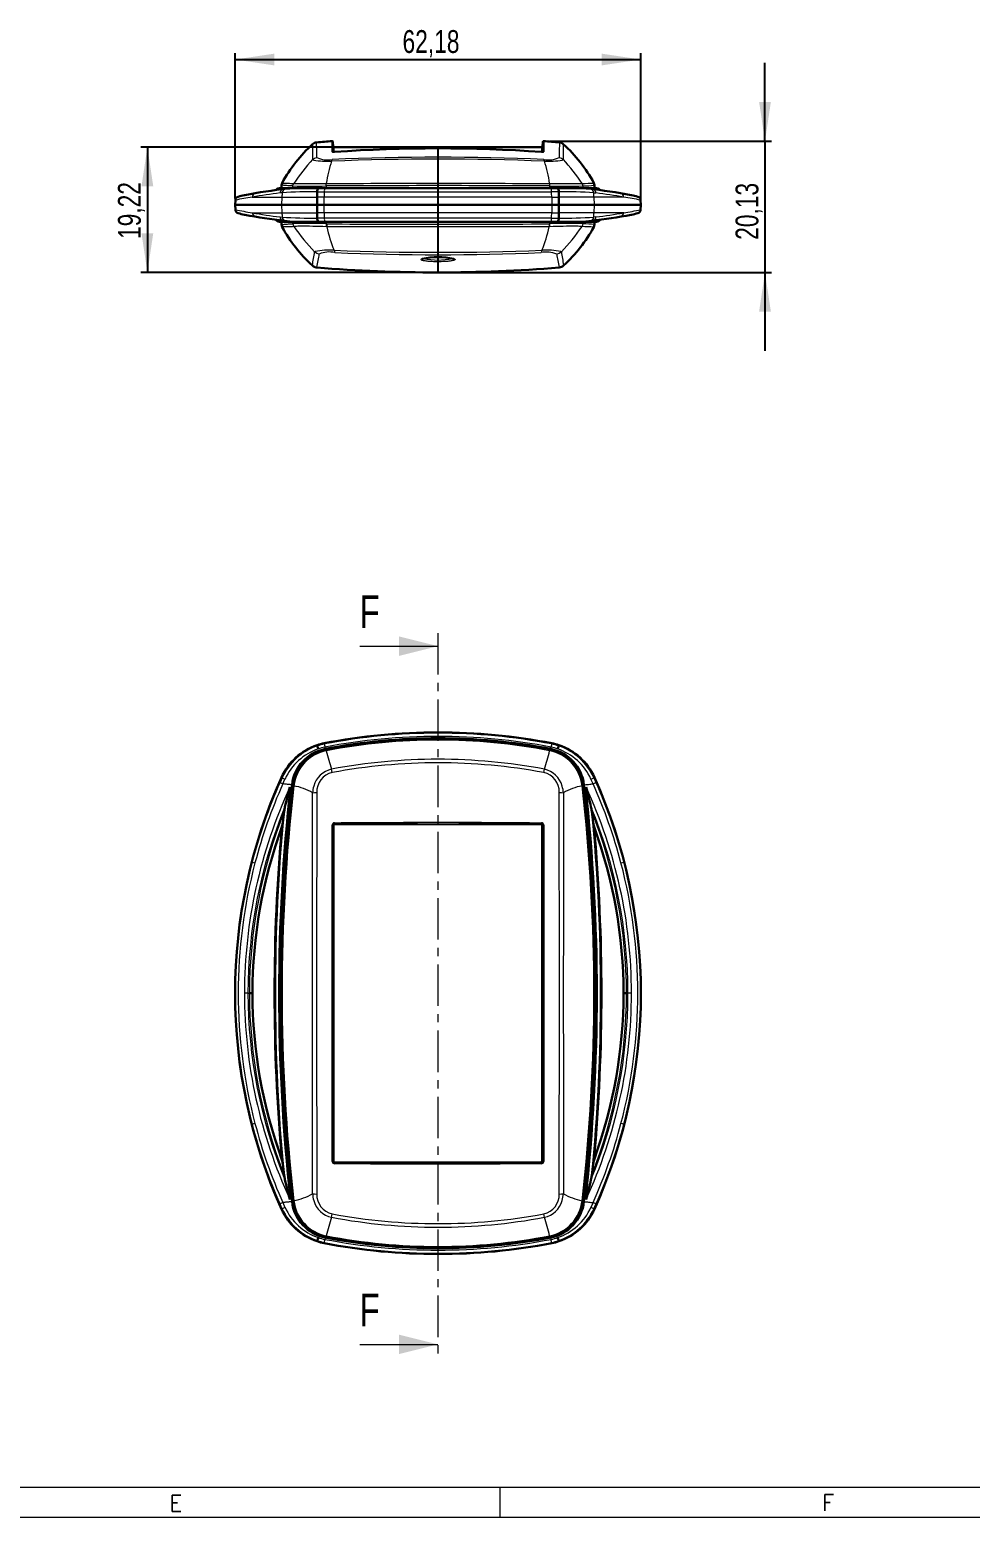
# Model space of a CAD drawing. Header units: millimetres. Extents: x 0 to 1188, y 0 to 841.
# Drawn here: x 432.8 to 576.9, y 0.4 to 228.5 of the extents above; entities that cross this region are included whole.
import ezdxf

# ---------------------------------------------------------------- set-up
doc = ezdxf.new("R2010")
doc.units = ezdxf.units.MM
doc.linetypes.add('SLD-Dicke-Dünne-Kette', pattern=[10.16, 6.35, -1.27, 1.27, -1.27])
doc.linetypes.add('SLD-Durchgehend', pattern=[0])
doc.styles.add('SLDTEXTSTYLE2', font='simplex_.ttf', dxfattribs={"width": 0.95})
doc.styles.add('SLDTEXTSTYLE3', font='ARIALN.TTF', dxfattribs={"width": 0.87})
doc.dimstyles.new('SLDDIMSTYLE2', dxfattribs={"dimtxt": 3.5, "dimasz": 6, "dimexe": 0, "dimexo": 0.0625, "dimgap": 0.875, "dimtad": 1, "dimrnd": 1e-09, "dimzin": 12, "dimdsep": 46, "dimtxsty": 'SLDTEXTSTYLE3', "dimsah": 1, "dimcen": 0.09, "dimadec": 0, "dimazin": 3, "dimtfac": 1, "dimtofl": 0, "dimtmove": 0, "dimatfit": 3, "dimfxl": 0, "dimfrac": 2, "dimtolj": 1, "dimtzin": 12, "dimarcsym": 0})
doc.dimstyles.new('SLDDIMSTYLE3', dxfattribs={"dimtxt": 3.5, "dimasz": 6, "dimexe": 0, "dimexo": 0.0625, "dimgap": 0.875, "dimtad": 1, "dimrnd": 1e-09, "dimzin": 12, "dimdsep": 46, "dimtxsty": 'SLDTEXTSTYLE3', "dimsah": 1, "dimcen": 0.09, "dimadec": 0, "dimazin": 3, "dimtfac": 1, "dimtmove": 0, "dimatfit": 0, "dimfxl": 0, "dimfrac": 2, "dimtolj": 1, "dimtzin": 12, "dimarcsym": 0})

# ---------------------------------------------------------------- blocks, each defined once
blk = doc.blocks.new('_D_63')
for p, q in [((494.33, 210.52), (449.81, 210.52)), ((450.81, 210.52), (450.81, 191.3)), ((494.35, 191.3), (449.81, 191.3))]:
    blk.add_line(p, q)
for points in [[(450.81, 210.52), (449.91, 204.52), (451.71, 204.52)], [(450.81, 191.3), (451.71, 197.3), (449.91, 197.3)]]:
    blk.add_solid(points)
at = {"insert": (446.3, 196.43), "char_height": 3.5, "attachment_point": 1, "rotation": 90, "style": 'SLDTEXTSTYLE3'}
blk.add_mtext('19,22', dxfattribs=at)
blk = doc.blocks.new('_D_64')
for p, q in [((545.46, 211.43), (545.46, 223.43)), ((512.54, 211.43), (546.46, 211.43)), ((545.46, 211.43), (545.46, 191.3)), ((496.35, 191.3), (546.46, 191.3)), ((545.46, 191.3), (545.46, 179.3))]:
    blk.add_line(p, q)
for points in [[(545.46, 211.43), (546.36, 217.43), (544.56, 217.43)], [(545.46, 191.3), (544.56, 185.3), (546.36, 185.3)]]:
    blk.add_solid(points)
at = {"insert": (540.95, 196.3), "char_height": 3.5, "attachment_point": 1, "rotation": 90, "style": 'SLDTEXTSTYLE3'}
blk.add_mtext('20,13', dxfattribs=at)
blk = doc.blocks.new('_D_65')
for p, q in [((464.26, 202.65), (464.26, 224.95)), ((464.26, 223.95), (526.44, 223.95)), ((526.44, 202.65), (526.44, 224.95))]:
    blk.add_line(p, q)
for points in [[(464.26, 223.95), (470.26, 223.05), (470.26, 224.85)], [(526.44, 223.95), (520.44, 224.85), (520.44, 223.05)]]:
    blk.add_solid(points)
at = {"insert": (489.91, 228.46), "char_height": 3.5, "attachment_point": 1, "style": 'SLDTEXTSTYLE3'}
blk.add_mtext('62,18', dxfattribs=at)

msp = doc.modelspace()

# ---------------------------------------------------------------- linework, layer by layer
at = {"color": 7, "linetype": 'SLD-Durchgehend', "lineweight": 0}
for p, q in [((479.145, 209.81), (479.145, 211.429)), ((479.252, 211.334), (479.252, 209.789)), ((479.289, 209.788), (479.289, 210.611)), ((479.389, 210.516), (479.389, 209.786)), ((511.274, 209.788), (511.274, 210.516)), ((511.374, 210.607), (511.374, 209.788)), ((511.438, 209.789), (511.438, 211.338)), ((511.544, 211.429), (511.544, 209.81)), ((479.494, 209.791), (479.494, 209.79)), ((511.195, 209.791), (511.195, 209.79)), ((470.911, 204.195), (472.652, 204.195)), ((471.47, 203.53), (471.146, 203.495)), ((471.575, 204.015), (471.9, 204.05)), ((473.108, 204.238), (473.124, 204.559)), ((476.85, 203.678), (477.931, 203.678)), ((478.023, 204.195), (477.011, 204.195)), ((477.931, 203.678), (512.761, 203.678)), ((512.67, 204.195), (478.023, 204.195)), ((478.223, 204.554), (478.207, 204.238)), ((512.485, 204.238), (512.469, 204.554)), ((512.67, 204.195), (513.682, 204.195)), ((513.842, 203.678), (512.761, 203.678)), ((517.569, 204.559), (517.584, 204.238)), ((518.04, 204.195), (519.782, 204.195)), ((519.117, 204.015), (518.792, 204.05)), ((519.222, 203.53), (519.546, 203.495)), ((466.873, 202.854), (471.429, 202.854)), ((471.429, 202.854), (471.371, 201.65)), ((471.371, 201.65), (471.429, 200.446)), ((471.429, 202.854), (476.831, 202.854)), ((477.92, 202.854), (476.831, 202.854)), ((477.908, 201.65), (477.92, 202.854)), ((477.92, 200.446), (477.908, 201.65)), ((512.772, 202.854), (477.92, 202.854)), ((512.772, 202.854), (512.784, 201.65)), ((512.772, 202.854), (513.862, 202.854)), ((512.784, 201.65), (512.772, 200.446)), ((519.264, 202.854), (513.862, 202.854)), ((519.321, 201.65), (519.264, 202.854)), ((523.819, 202.854), (519.264, 202.854)), ((519.264, 200.446), (519.321, 201.65)), ((466.873, 200.446), (471.429, 200.446)), ((472.664, 199.105), (470.911, 199.105)), ((471.146, 199.805), (471.47, 199.771)), ((471.429, 200.446), (476.831, 200.446)), ((471.9, 199.25), (471.575, 199.285)), ((473.122, 198.77), (473.108, 199.063)), ((473.117, 198.769), (473.122, 198.77)), ((477.92, 200.446), (476.831, 200.446)), ((477.931, 199.623), (476.85, 199.623)), ((477.011, 199.105), (478.023, 199.105)), ((512.772, 200.446), (477.92, 200.446)), ((512.761, 199.623), (477.931, 199.623)), ((478.023, 199.105), (512.67, 199.105)), ((478.207, 199.063), (478.223, 198.748)), ((478.223, 198.748), (478.307, 198.746)), ((512.385, 198.746), (512.469, 198.748)), ((512.469, 198.748), (512.485, 199.063)), ((513.682, 199.105), (512.67, 199.105)), ((512.761, 199.623), (513.842, 199.623)), ((512.772, 200.446), (513.862, 200.446)), ((519.264, 200.446), (513.862, 200.446)), ((517.584, 199.063), (517.57, 198.77)), ((517.57, 198.77), (517.576, 198.769)), ((519.782, 199.105), (518.029, 199.105)), ((518.792, 199.25), (519.117, 199.285)), ((519.546, 199.805), (519.222, 199.771)), ((523.819, 200.446), (519.264, 200.446)), ((476.098, 192.35), (476.098, 192.349)), ((514.594, 192.349), (514.594, 192.35)), ((483.346, 133.99), (495.346, 133.99)), ((477.908, 119.102), (477.92, 119.04)), ((512.772, 119.04), (512.784, 119.102)), ((471.47, 113.812), (471.146, 113.091)), ((471.429, 113.831), (471.371, 113.856)), ((471.575, 112.871), (471.9, 113.596)), ((519.117, 112.871), (518.792, 113.596)), ((519.222, 113.812), (519.546, 113.091)), ((519.321, 113.856), (519.264, 113.831)), ((479.145, 54.957), (479.145, 106.562)), ((479.252, 106.551), (479.252, 54.968)), ((479.289, 55.06), (479.289, 106.459)), ((479.389, 106.447), (479.389, 55.071)), ((479.54, 106.708), (511.124, 106.708)), ((479.54, 106.596), (479.54, 106.708)), ((511.124, 106.596), (479.54, 106.596)), ((511.124, 106.596), (511.124, 106.708)), ((511.274, 55.071), (511.274, 106.447)), ((511.374, 106.459), (511.374, 55.06)), ((511.438, 54.968), (511.438, 106.551)), ((511.544, 106.562), (511.544, 54.956)), ((466.229, 80.759), (466.436, 80.759)), ((524.463, 80.759), (524.257, 80.759)), ((479.54, 54.923), (511.124, 54.923)), ((479.54, 54.811), (479.54, 54.923)), ((511.124, 54.811), (479.54, 54.811)), ((511.124, 54.811), (511.124, 54.923)), ((471.47, 47.707), (471.146, 48.428)), ((471.575, 48.648), (471.9, 47.923)), ((519.117, 48.648), (518.792, 47.923)), ((519.222, 47.707), (519.546, 48.428)), ((471.429, 47.688), (471.371, 47.663)), ((519.321, 47.663), (519.264, 47.688)), ((477.908, 42.417), (477.92, 42.479)), ((512.772, 42.479), (512.784, 42.417)), ((483.346, 26.911), (495.346, 26.911)), ((24.799, 5), (1183.799, 5)), ((504.799, 5), (504.799, 0.4)), ((0.399, 0.4), (1188.499, 0.4))]:
    msp.add_line(p, q, dxfattribs=at)
at = {"color": 7, "linetype": 'SLD-Durchgehend', "lineweight": 30}
for p, q in [((479.289, 210.611), (479.252, 211.334)), ((511.274, 210.516), (479.389, 210.516)), ((511.438, 211.338), (511.374, 210.607)), ((465.692, 203.164), (465.689, 203.164)), ((465.689, 203.164), (465.691, 203.164)), ((471.196, 204.238), (472.978, 204.238)), ((471.363, 204.691), (471.339, 204.238)), ((472.652, 204.195), (472.25, 204.149)), ((478.076, 204.238), (472.978, 204.238)), ((512.616, 204.238), (478.076, 204.238)), ((517.715, 204.238), (512.616, 204.238)), ((517.715, 204.238), (519.496, 204.238)), ((518.385, 204.156), (518.04, 204.195)), ((519.353, 204.238), (519.33, 204.691)), ((525.003, 203.164), (524.995, 203.165)), ((464.295, 202.391), (464.256, 201.65)), ((464.256, 201.65), (464.295, 200.909)), ((464.256, 201.65), (471.371, 201.65)), ((476.81, 201.65), (471.371, 201.65)), ((476.81, 201.65), (477.908, 201.65)), ((477.908, 201.65), (512.784, 201.65)), ((513.883, 201.65), (512.784, 201.65)), ((513.883, 201.65), (519.321, 201.65)), ((526.437, 201.65), (519.321, 201.65)), ((526.437, 201.65), (526.398, 202.391)), ((526.398, 200.909), (526.437, 201.65)), ((465.69, 200.136), (465.699, 200.134)), ((471.196, 199.063), (472.978, 199.063)), ((471.339, 199.063), (471.362, 198.635)), ((471.844, 199.199), (472.664, 199.105)), ((478.076, 199.063), (472.978, 199.063)), ((512.616, 199.063), (478.076, 199.063)), ((517.715, 199.063), (512.616, 199.063)), ((517.715, 199.063), (519.496, 199.063)), ((518.029, 199.105), (518.848, 199.199)), ((519.331, 198.635), (519.353, 199.063)), ((524.999, 200.135), (525.002, 200.136)), ((476.098, 192.35), (476.098, 192.35)), ((513.91, 192.051), (513.922, 192.052)), ((514.595, 192.35), (514.595, 192.35)), ((466.907, 80.759), (466.913, 80.759)), ((523.786, 80.759), (523.779, 80.759))]:
    msp.add_line(p, q, dxfattribs=at)
msp.add_line((495.332, 210.516), (495.346, 191.3))
at = {"color": 7, "linetype": 'SLD-Dicke-Dünne-Kette', "lineweight": 0}
msp.add_line((495.346, 135.99), (495.346, 24.911), dxfattribs=at)
at = {"color": 7, "linetype": 'SLD-Durchgehend', "lineweight": 0, "flags": 128}
for points in [[(476.128, 208.633), (476.422, 208.844), (476.773, 208.938)], [(479.044, 208.367), (479.081, 208.54), (479.128, 208.634)], [(511.649, 208.366), (511.612, 208.539), (511.565, 208.634)], [(513.92, 208.938), (514.271, 208.844), (514.565, 208.633)], [(473.124, 204.559), (472.897, 204.569), (472.685, 204.579), (472.49, 204.59), (472.31, 204.602), (472.145, 204.613), (471.996, 204.625), (471.863, 204.636), (471.746, 204.646), (471.644, 204.657), (471.558, 204.666), (471.488, 204.674), (471.434, 204.681), (471.395, 204.686), (471.371, 204.69), (471.363, 204.691), (471.363, 204.691)], [(471.453, 205.01), (471.453, 205.01), (471.462, 205.01), (471.486, 205.008), (471.527, 205.005), (471.583, 205.002), (471.655, 204.998), (471.744, 204.993), (471.849, 204.989), (471.969, 204.984), (472.106, 204.979), (472.258, 204.974), (472.427, 204.969), (472.611, 204.964), (472.811, 204.959), (473.027, 204.955), (473.259, 204.952)], [(473.124, 204.559), (473.164, 204.765), (473.259, 204.952)], [(478.208, 204.555), (478.215, 204.763), (478.233, 204.952)], [(512.469, 204.555), (511.355, 204.561), (510.238, 204.567), (509.118, 204.572), (507.997, 204.577), (506.874, 204.582), (505.749, 204.587), (504.622, 204.591), (503.494, 204.595), (502.365, 204.598), (501.235, 204.601), (500.086, 204.604), (498.937, 204.606), (497.787, 204.607), (496.636, 204.608), (495.486, 204.609), (494.335, 204.609), (493.183, 204.608), (492.032, 204.607), (490.882, 204.605), (489.732, 204.603), (488.584, 204.6), (487.436, 204.596), (486.289, 204.592), (485.144, 204.588), (484.001, 204.583), (482.841, 204.578), (481.683, 204.573), (480.527, 204.567), (479.374, 204.561), (478.223, 204.555)], [(478.247, 204.952), (479.378, 204.954), (480.511, 204.956), (481.646, 204.958), (482.784, 204.961), (483.924, 204.963), (485.065, 204.965), (486.209, 204.966), (487.353, 204.968), (488.499, 204.969), (489.646, 204.971), (490.813, 204.972), (491.981, 204.972), (493.149, 204.973), (494.317, 204.973), (495.486, 204.973), (496.617, 204.973), (497.749, 204.973), (498.88, 204.972), (500.01, 204.971), (501.14, 204.97), (502.268, 204.969), (503.396, 204.968), (504.522, 204.966), (505.647, 204.964), (506.771, 204.962), (507.91, 204.961), (509.047, 204.958), (510.183, 204.956), (511.315, 204.954), (512.445, 204.952)], [(512.469, 204.555), (512.463, 204.763), (512.445, 204.952)], [(512.67, 204.196), (512.67, 204.196), (512.67, 204.196), (512.67, 204.196), (512.67, 204.196), (512.67, 204.196), (512.67, 204.196), (512.67, 204.196), (512.67, 204.195)], [(517.569, 204.559), (517.529, 204.765), (517.434, 204.952)], [(471.363, 198.635), (471.362, 198.635), (471.374, 198.637), (471.404, 198.641), (471.451, 198.647), (471.515, 198.655), (471.597, 198.665), (471.696, 198.675), (471.812, 198.686), (471.946, 198.698), (472.097, 198.71), (472.266, 198.722), (472.453, 198.735), (472.657, 198.747), (472.878, 198.758), (473.117, 198.769)], [(473.117, 198.769), (473.163, 198.533), (473.271, 198.319)], [(478.307, 198.746), (479.481, 198.739), (480.658, 198.733), (481.837, 198.726), (483.018, 198.72), (484.202, 198.714), (485.387, 198.709), (486.575, 198.704), (487.763, 198.7), (488.953, 198.696), (490.144, 198.693), (491.356, 198.691), (492.569, 198.689), (493.783, 198.688), (494.996, 198.687), (496.21, 198.688), (497.56, 198.689), (498.909, 198.691), (500.258, 198.693), (501.605, 198.697), (502.951, 198.701), (504.295, 198.706), (505.638, 198.711), (506.978, 198.717), (508.334, 198.723), (509.688, 198.731), (511.038, 198.738), (512.385, 198.746)], [(478.307, 198.746), (478.313, 198.519), (478.331, 198.311)], [(512.385, 198.746), (512.378, 198.519), (512.361, 198.311)], [(517.421, 198.319), (517.53, 198.533), (517.576, 198.769)], [(473.271, 198.319), (473.028, 198.315), (472.802, 198.312), (472.593, 198.307), (472.402, 198.303), (472.228, 198.298), (472.072, 198.294), (471.934, 198.289), (471.813, 198.284), (471.711, 198.28), (471.626, 198.276), (471.559, 198.272), (471.511, 198.269), (471.48, 198.267), (471.467, 198.266), (471.468, 198.267)], [(473.278, 198.319), (473.271, 198.319), (473.271, 198.319)], [(478.331, 198.311), (478.331, 198.311), (478.237, 198.312)], [(512.361, 198.311), (511.035, 198.308), (509.706, 198.306), (508.373, 198.303), (507.038, 198.301), (505.7, 198.298), (504.36, 198.296), (503.017, 198.295), (501.674, 198.293), (500.582, 198.292), (499.489, 198.291), (498.396, 198.29), (497.303, 198.289), (496.209, 198.289), (495.018, 198.289), (493.826, 198.289), (492.635, 198.29), (491.444, 198.29), (490.254, 198.291), (489.064, 198.293), (487.876, 198.294), (486.689, 198.296), (485.504, 198.297), (484.32, 198.299), (483.118, 198.301), (481.917, 198.304), (480.719, 198.306), (479.524, 198.309), (478.331, 198.311)], [(512.455, 198.312), (512.361, 198.311), (512.361, 198.311)], [(517.421, 198.319), (517.421, 198.319), (517.415, 198.319)], [(477.152, 194.123), (476.765, 194.223), (476.437, 194.447)], [(479.435, 194.697), (479.478, 194.471), (479.536, 194.353)], [(511.257, 194.698), (511.214, 194.471), (511.156, 194.353)], [(514.256, 194.447), (513.927, 194.223), (513.541, 194.123)], [(495.346, 193.629), (495.565, 193.627), (495.783, 193.624), (495.998, 193.618), (496.207, 193.609), (496.411, 193.599), (496.607, 193.586), (496.795, 193.571), (496.972, 193.554), (497.138, 193.535), (497.293, 193.515), (497.433, 193.492), (497.558, 193.469), (497.669, 193.443), (497.763, 193.417), (497.841, 193.39), (497.9, 193.362), (497.942, 193.333), (497.964, 193.304), (497.969, 193.275), (497.954, 193.246), (497.921, 193.217), (497.868, 193.188), (497.798, 193.16), (497.71, 193.133), (497.605, 193.107), (497.483, 193.083), (497.346, 193.059), (497.194, 193.038), (497.03, 193.018), (496.853, 193), (496.666, 192.984), (496.469, 192.971), (496.266, 192.96), (496.055, 192.951), (495.84, 192.944), (495.621, 192.94), (495.44, 192.938), (495.258, 192.938), (495.077, 192.939), (494.86, 192.944), (494.645, 192.95), (494.436, 192.959), (494.233, 192.97), (494.039, 192.984), (493.853, 192.999), (493.678, 193.016), (493.515, 193.036), (493.364, 193.057), (493.227, 193.079), (493.105, 193.103), (492.999, 193.129), (492.909, 193.155), (492.836, 193.183), (492.78, 193.211), (492.743, 193.24), (492.725, 193.269), (492.726, 193.298), (492.745, 193.327), (492.783, 193.356), (492.839, 193.385), (492.915, 193.412), (493.007, 193.439), (493.116, 193.465), (493.242, 193.489), (493.383, 193.512), (493.538, 193.533), (493.706, 193.553), (493.884, 193.57), (494.074, 193.585), (494.273, 193.598), (494.479, 193.609), (494.69, 193.617), (494.906, 193.624), (495.126, 193.627), (495.346, 193.629)], [(513.91, 192.05), (513.91, 192.05), (513.91, 192.054), (513.908, 192.064), (513.905, 192.081), (513.9, 192.104)], [(477.92, 119.04), (477.921, 119.035), (477.922, 119.029), (477.924, 119.022), (477.925, 119.015), (477.926, 119.008), (477.928, 119), (477.929, 118.992), (477.931, 118.983)], [(477.931, 118.983), (477.932, 118.976), (477.935, 118.964), (477.938, 118.946), (477.942, 118.924), (477.947, 118.898), (477.953, 118.867), (477.96, 118.832), (477.967, 118.793), (477.975, 118.751), (477.984, 118.706), (477.993, 118.658), (478.003, 118.609), (478.012, 118.557), (478.023, 118.504)], [(512.761, 118.983), (512.76, 118.976), (512.758, 118.964), (512.754, 118.946), (512.75, 118.924), (512.745, 118.898), (512.739, 118.867), (512.733, 118.832), (512.725, 118.793), (512.717, 118.751), (512.709, 118.706), (512.699, 118.658), (512.69, 118.609), (512.68, 118.557), (512.67, 118.504)], [(512.772, 119.04), (512.771, 119.035), (512.77, 119.029), (512.769, 119.022), (512.768, 119.015), (512.766, 119.008), (512.765, 119), (512.763, 118.992), (512.761, 118.983)], [(478.076, 118.224), (478.069, 118.259), (478.063, 118.294), (478.056, 118.329), (478.049, 118.364), (478.043, 118.399), (478.036, 118.434), (478.029, 118.469), (478.023, 118.504)], [(478.1, 118.196), (478.147, 118.156), (478.223, 118.09)], [(478.233, 117.95), (478.215, 118.046), (478.208, 118.087)], [(512.445, 117.953), (512.463, 118.049), (512.469, 118.09)], [(512.469, 118.09), (512.546, 118.156), (512.593, 118.196)], [(512.616, 118.224), (512.623, 118.259), (512.63, 118.294), (512.636, 118.329), (512.643, 118.363), (512.65, 118.398), (512.656, 118.433), (512.663, 118.468), (512.67, 118.503)], [(512.67, 118.503), (512.67, 118.503), (512.67, 118.503), (512.67, 118.503), (512.67, 118.504), (512.67, 118.504), (512.67, 118.504), (512.67, 118.504), (512.67, 118.504)], [(479.128, 114.604), (479.081, 114.882), (479.044, 115.121)], [(511.564, 114.607), (511.611, 114.885), (511.648, 115.124)], [(471.429, 113.831), (471.433, 113.829), (471.437, 113.827), (471.442, 113.824), (471.447, 113.822), (471.452, 113.82), (471.458, 113.817), (471.464, 113.815), (471.47, 113.812)], [(472.694, 112.746), (472.554, 112.762), (472.414, 112.777), (472.274, 112.793), (472.134, 112.809), (471.994, 112.824), (471.855, 112.84), (471.715, 112.856), (471.575, 112.871)], [(472.978, 112.714), (472.942, 112.718), (472.907, 112.722), (472.871, 112.726), (472.836, 112.73), (472.8, 112.734), (472.765, 112.738), (472.729, 112.742), (472.694, 112.746)], [(473.124, 112.583), (473.051, 112.652), (473.007, 112.694)], [(473.259, 112.57), (473.164, 112.58), (473.124, 112.583)], [(517.434, 112.57), (517.529, 112.58), (517.569, 112.583)], [(517.686, 112.694), (517.641, 112.652), (517.569, 112.583)], [(517.715, 112.714), (517.89, 112.734), (518.066, 112.754), (518.241, 112.773), (518.417, 112.793), (518.592, 112.813), (518.767, 112.832), (518.942, 112.852), (519.117, 112.871)], [(519.264, 113.831), (519.26, 113.829), (519.255, 113.827), (519.25, 113.824), (519.245, 113.822), (519.24, 113.82), (519.234, 113.817), (519.229, 113.815), (519.222, 113.812)], [(476.128, 111.496), (476.422, 111.528), (476.773, 111.542)], [(476.128, 50.017), (476.128, 51.799), (476.128, 53.583), (476.129, 55.368), (476.129, 57.156), (476.13, 58.946), (476.131, 60.737), (476.132, 62.53), (476.132, 64.324), (476.133, 66.128), (476.134, 67.933), (476.135, 69.739), (476.136, 71.546), (476.136, 73.536), (476.137, 75.528), (476.137, 77.519), (476.138, 79.511), (476.138, 81.504), (476.138, 83.501), (476.137, 85.498), (476.137, 87.494), (476.136, 89.49), (476.135, 91.485), (476.134, 93.492), (476.133, 95.498), (476.132, 97.502), (476.131, 99.505), (476.13, 101.506), (476.13, 103.51), (476.129, 105.512), (476.128, 107.511), (476.128, 109.508), (476.128, 111.502)], [(476.773, 111.542), (476.772, 109.55), (476.769, 107.555), (476.767, 105.558), (476.763, 103.558), (476.759, 101.556), (476.756, 99.548), (476.752, 97.538), (476.748, 95.526), (476.744, 93.512), (476.741, 91.498), (476.738, 89.505), (476.735, 87.512), (476.733, 85.518), (476.732, 83.523), (476.731, 81.529), (476.731, 79.529), (476.732, 77.53), (476.734, 75.531), (476.736, 73.533), (476.739, 71.535), (476.741, 69.734), (476.744, 67.933), (476.748, 66.134), (476.751, 64.336), (476.754, 62.539), (476.758, 60.743), (476.761, 58.949), (476.764, 57.157), (476.767, 55.357), (476.77, 53.56), (476.772, 51.764), (476.773, 49.971)], [(513.92, 49.974), (513.921, 51.758), (513.923, 53.544), (513.925, 55.332), (513.928, 57.122), (513.931, 58.914), (513.934, 60.708), (513.938, 62.503), (513.941, 64.299), (513.945, 66.106), (513.948, 67.913), (513.951, 69.722), (513.954, 71.532), (513.956, 73.525), (513.959, 75.519), (513.96, 77.514), (513.961, 79.509), (513.961, 81.504), (513.96, 83.503), (513.959, 85.503), (513.957, 87.502), (513.954, 89.5), (513.952, 91.498), (513.948, 93.508), (513.945, 95.518), (513.941, 97.526), (513.937, 99.532), (513.933, 101.537), (513.929, 103.544), (513.926, 105.55), (513.923, 107.553), (513.921, 109.553), (513.92, 111.551)], [(513.92, 111.551), (514.271, 111.534), (514.565, 111.499)], [(514.565, 111.505), (514.564, 109.515), (514.564, 107.523), (514.563, 105.528), (514.563, 103.53), (514.562, 101.531), (514.561, 99.525), (514.56, 97.517), (514.559, 95.508), (514.558, 93.497), (514.558, 91.484), (514.557, 89.494), (514.556, 87.503), (514.555, 85.512), (514.555, 83.519), (514.555, 81.527), (514.555, 79.53), (514.555, 77.532), (514.555, 75.535), (514.556, 73.539), (514.557, 71.543), (514.558, 69.744), (514.558, 67.947), (514.559, 66.15), (514.56, 64.355), (514.561, 62.561), (514.562, 60.768), (514.562, 58.977), (514.563, 57.188), (514.564, 55.391), (514.564, 53.597), (514.564, 51.804), (514.565, 50.014)], [(479.289, 106.459), (479.268, 106.51), (479.252, 106.551)], [(479.494, 106.913), (479.694, 106.915), (480.492, 106.921), (482.089, 106.934), (483.687, 106.945), (485.819, 106.957), (487.952, 106.967), (490.085, 106.974), (492.219, 106.979), (494.354, 106.982), (496.488, 106.982), (498.327, 106.979), (500.166, 106.976), (502.004, 106.97), (503.842, 106.962), (505.681, 106.953), (507.52, 106.941), (509.358, 106.928), (511.195, 106.913)], [(511.188, 106.801), (509.084, 106.818), (506.979, 106.833), (504.873, 106.845), (502.766, 106.855), (500.659, 106.862), (498.551, 106.867), (496.443, 106.87), (494.335, 106.87), (492.227, 106.867), (490.119, 106.863), (487.994, 106.855), (485.869, 106.845), (483.745, 106.833), (481.622, 106.818), (479.501, 106.801)], [(479.501, 106.801), (479.52, 106.755), (479.54, 106.708)], [(511.124, 106.708), (511.157, 106.756), (511.188, 106.801)], [(511.438, 106.551), (511.403, 106.501), (511.374, 106.459)], [(466.229, 80.759), (466.113, 80.759), (465.978, 80.759), (465.834, 80.759), (465.689, 80.759)], [(525.003, 80.759), (524.858, 80.76), (524.714, 80.76), (524.579, 80.76), (524.463, 80.76)], [(479.252, 54.968), (479.272, 55.019), (479.289, 55.06)], [(479.54, 54.811), (479.52, 54.764), (479.501, 54.718)], [(511.188, 54.718), (511.157, 54.763), (511.124, 54.811)], [(511.374, 55.06), (511.409, 55.009), (511.438, 54.968)], [(511.195, 54.606), (510.995, 54.604), (510.197, 54.598), (508.6, 54.585), (507.002, 54.574), (504.87, 54.562), (502.737, 54.552), (500.604, 54.545), (498.469, 54.54), (496.335, 54.537), (494.201, 54.537), (492.362, 54.539), (490.523, 54.543), (488.685, 54.549), (486.847, 54.557), (485.008, 54.566), (483.169, 54.578), (481.331, 54.591), (479.494, 54.606)], [(479.501, 54.718), (481.605, 54.701), (483.71, 54.686), (485.816, 54.674), (487.922, 54.664), (490.03, 54.657), (492.138, 54.652), (494.246, 54.649), (496.354, 54.649), (498.462, 54.652), (500.57, 54.656), (502.695, 54.664), (504.82, 54.674), (506.944, 54.686), (509.067, 54.701), (511.188, 54.718)], [(472.694, 48.773), (472.554, 48.757), (472.414, 48.741), (472.274, 48.726), (472.134, 48.71), (471.994, 48.695), (471.855, 48.679), (471.715, 48.663), (471.575, 48.648)], [(472.978, 48.805), (472.942, 48.801), (472.907, 48.797), (472.871, 48.793), (472.836, 48.789), (472.8, 48.785), (472.765, 48.781), (472.729, 48.777), (472.694, 48.773)], [(473.007, 48.825), (473.051, 48.867), (473.124, 48.936)], [(473.124, 48.936), (473.164, 48.939), (473.259, 48.949)], [(476.128, 50.017), (476.422, 49.985), (476.773, 49.971)], [(513.92, 49.971), (514.271, 49.985), (514.565, 50.017)], [(517.569, 48.936), (517.529, 48.939), (517.434, 48.949)], [(517.569, 48.936), (517.641, 48.867), (517.686, 48.825)], [(517.715, 48.805), (517.89, 48.785), (518.066, 48.765), (518.241, 48.746), (518.417, 48.726), (518.592, 48.706), (518.767, 48.687), (518.942, 48.667), (519.117, 48.648)], [(471.429, 47.688), (471.433, 47.69), (471.437, 47.692), (471.442, 47.694), (471.447, 47.697), (471.452, 47.699), (471.458, 47.702), (471.464, 47.704), (471.47, 47.707)], [(479.044, 46.398), (479.081, 46.637), (479.128, 46.915)], [(511.649, 46.395), (511.612, 46.634), (511.565, 46.912)], [(519.264, 47.688), (519.26, 47.69), (519.255, 47.692), (519.25, 47.694), (519.245, 47.697), (519.24, 47.699), (519.234, 47.702), (519.229, 47.704), (519.222, 47.707)], [(478.223, 43.429), (478.147, 43.363), (478.1, 43.322)], [(478.208, 43.432), (478.215, 43.473), (478.233, 43.569)], [(512.469, 43.429), (512.463, 43.47), (512.445, 43.566)], [(512.593, 43.322), (512.546, 43.363), (512.469, 43.429)], [(477.92, 42.479), (477.921, 42.484), (477.922, 42.49), (477.924, 42.497), (477.925, 42.504), (477.926, 42.511), (477.928, 42.519), (477.929, 42.527), (477.931, 42.536)], [(477.931, 42.536), (477.932, 42.543), (477.935, 42.555), (477.938, 42.573), (477.942, 42.595), (477.947, 42.621), (477.953, 42.652), (477.96, 42.687), (477.967, 42.726), (477.975, 42.768), (477.984, 42.813), (477.993, 42.861), (478.003, 42.91), (478.012, 42.962), (478.023, 43.015)], [(478.076, 43.295), (478.069, 43.26), (478.063, 43.225), (478.056, 43.19), (478.049, 43.155), (478.043, 43.12), (478.036, 43.085), (478.029, 43.05), (478.023, 43.015)], [(512.616, 43.295), (512.623, 43.26), (512.63, 43.225), (512.636, 43.19), (512.643, 43.155), (512.65, 43.121), (512.656, 43.086), (512.663, 43.051), (512.67, 43.016)], [(512.67, 43.016), (512.67, 43.016), (512.67, 43.016), (512.67, 43.016), (512.67, 43.015), (512.67, 43.015), (512.67, 43.015), (512.67, 43.015), (512.67, 43.015)], [(512.761, 42.536), (512.76, 42.543), (512.758, 42.555), (512.754, 42.573), (512.75, 42.595), (512.745, 42.621), (512.739, 42.652), (512.733, 42.687), (512.725, 42.726), (512.717, 42.768), (512.709, 42.813), (512.699, 42.861), (512.69, 42.91), (512.68, 42.962), (512.67, 43.015)], [(512.772, 42.479), (512.771, 42.484), (512.77, 42.49), (512.769, 42.497), (512.768, 42.504), (512.766, 42.511), (512.765, 42.519), (512.763, 42.527), (512.761, 42.536)]]:
    msp.add_lwpolyline(points, dxfattribs=at)
at = {"color": 7, "linetype": 'SLD-Durchgehend', "lineweight": 30, "flags": 128}
for points in [[(479.494, 209.791), (479.471, 209.789), (479.433, 209.787), (479.396, 209.786), (479.36, 209.785), (479.326, 209.785), (479.295, 209.785), (479.267, 209.786), (479.243, 209.788), (479.224, 209.79), (479.211, 209.791), (479.203, 209.793), (479.199, 209.794), (479.199, 209.794)], [(511.49, 209.794), (511.49, 209.794), (511.486, 209.793), (511.479, 209.792), (511.467, 209.79), (511.45, 209.788), (511.429, 209.787), (511.404, 209.786), (511.374, 209.785), (511.342, 209.785), (511.307, 209.786), (511.27, 209.787), (511.232, 209.789), (511.195, 209.791)], [(476.831, 202.854), (476.839, 203.266), (476.85, 203.678)], [(513.862, 202.854), (513.853, 203.266), (513.842, 203.678)], [(476.81, 201.65), (476.821, 202.313), (476.831, 202.854)], [(476.831, 200.446), (476.821, 200.987), (476.81, 201.65)], [(513.883, 201.65), (513.871, 202.313), (513.862, 202.854)], [(513.862, 200.446), (513.871, 200.987), (513.883, 201.65)], [(476.85, 199.623), (476.839, 200.034), (476.831, 200.446)], [(513.842, 199.623), (513.853, 200.034), (513.862, 200.446)], [(476.81, 118.801), (476.821, 118.768), (476.831, 118.741)], [(476.85, 118.686), (476.839, 118.717), (476.831, 118.741)], [(513.842, 118.686), (513.853, 118.717), (513.862, 118.741)], [(513.883, 118.801), (513.871, 118.768), (513.862, 118.741)], [(471.434, 106.287), (471.487, 106.526), (471.511, 106.631)], [(519.258, 106.287), (519.205, 106.526), (519.182, 106.631)], [(471.434, 55.232), (471.487, 54.993), (471.511, 54.888)], [(519.258, 55.232), (519.205, 54.993), (519.182, 54.888)], [(476.81, 42.718), (476.821, 42.751), (476.831, 42.778)], [(476.831, 42.778), (476.839, 42.802), (476.85, 42.832)], [(513.862, 42.778), (513.853, 42.802), (513.842, 42.832)], [(513.883, 42.718), (513.871, 42.751), (513.862, 42.778)]]:
    msp.add_lwpolyline(points, dxfattribs=at)
at = {"color": 7, "linetype": 'SLD-Durchgehend', "lineweight": 30}
for centre, radius, start, end in [((491.6, 194.044), 22.937, 132.38752, 151.43952), ((476.812, 210.249), 1, 94.64931, 132.49662), ((495.346, -18), 230, 94.03935, 94.64231), ((479.152, 211.329), 0.1, 3, 94.03935), ((479.389, 210.616), 0.1, 183, 270), ((495.343, -21.344), 231.678, 86.07669, 93.92269), ((511.274, 210.616), 0.1, 270, 355), ((511.537, 211.329), 0.1, 85.96152, 175), ((495.346, -18), 230, 85.35769, 85.96152), ((513.88, 210.249), 1, 47.49953, 85.34871), ((499.093, 194.044), 22.937, 28.56158, 47.61355), ((479.432, 147.33), 57.5, 103.82805, 104.8234), ((484.323, 101.355), 103.502, 96.69825, 100.35148), ((470.996, 203.627), 0.575, 98.52279, 147.98183), ((479.432, 147.33), 57.5, 98.23532, 98.52279), ((472.112, 204.652), 0.75, 151.40759, 177.00083), ((477.456, 203.773), 0.613, 136.52897, 188.99793), ((513.237, 203.773), 0.613, 351.00115, 43.4713), ((506.356, 101.263), 103.594, 79.65492, 83.3339), ((518.581, 204.652), 0.75, 2.99836, 28.59289), ((511.26, 147.33), 57.5, 81.47721, 81.76468), ((519.696, 203.627), 0.575, 31.99025, 81.47721), ((511.26, 147.33), 57.5, 75.1766, 76.17195), ((464.869, 202.361), 0.575, 104.82359, 176.99844), ((464.869, 200.939), 0.575, 182.99948, 255.17904), ((525.824, 202.361), 0.575, 2.99948, 75.17905), ((525.824, 200.939), 0.575, 284.82359, 356.99844), ((479.432, 255.97), 57.5, 255.1766, 256.17262), ((484.239, 301.409), 102.959, 259.64534, 263.08711), ((470.996, 199.673), 0.575, 211.99045, 261.47721), ((479.432, 255.97), 57.5, 261.47721, 261.76468), ((472.208, 198.675), 0.847, 182.70398, 208.87504), ((477.521, 199.547), 0.675, 173.5621, 220.91099), ((513.171, 199.547), 0.675, 319.0889, 6.43865), ((506.47, 301.297), 102.846, 276.91077, 280.35998), ((518.502, 198.671), 0.829, 330.78689, 357.54516), ((511.26, 255.97), 57.5, 278.23532, 278.52279), ((519.696, 199.673), 0.575, 278.52279, 327.98413), ((511.26, 255.97), 57.5, 283.82738, 284.8234), ((491.6, 209.257), 22.938, 208.62933, 227.48173), ((499.092, 209.256), 22.938, 312.51944, 331.37157), ((476.872, 193.19), 1.143, 227.34494, 265.50951), ((495.346, 421.3), 230, 265.37057, 274.62943), ((495.346, 182.565), 11.096, 77.48617, 102.51324), ((513.822, 193.186), 1.139, 275.05203, 312.73828), ((479.787, 110.062), 9.232, 108.81402, 155.73351), ((479.263, 112.011), 7.219, 100.81969, 109.86861), ((561.168, 147.863), 89.224, 199.08722, 199.40032), ((495.346, 27.859), 92.894, 79.18031, 100.81969), ((495.346, 27.859), 92, 79.18031, 100.81969), ((495.346, 27.859), 91.969, 79.19153, 100.80847), ((511.429, 112.011), 7.219, 70.13139, 79.18031), ((429.736, 147.789), 88.999, 340.59949, 340.91338), ((510.905, 110.062), 9.232, 24.26649, 71.18598), ((479.263, 112.011), 6.325, 100.81969, 173.61852), ((479.283, 111.994), 6.315, 100.79722, 173.63322), ((511.41, 111.994), 6.315, 6.36684, 79.20275), ((511.429, 112.011), 6.325, 6.38148, 79.18031), ((544.787, 80.759), 80.532, 155.73351, 204.26649), ((758.696, 80.759), 287.5, 173.61852, 186.38148), ((758.696, 80.759), 287.469, 173.62194, 186.37806), ((529.377, 96.562), 58.887, 164.4256, 167.44675), ((231.996, 80.759), 287.469, 353.62194, 6.37806), ((231.996, 80.759), 287.5, 353.61852, 6.38148), ((459.901, 96.207), 60.344, 12.58977, 15.53794), ((445.905, 80.759), 80.532, 335.73351, 24.26649), ((217.874, 140.019), 255.832, 352.56079, 352.96181), ((479.793, 107.629), 8.083, 167.63329, 172.59062), ((510.912, 107.632), 8.07, 7.37796, 12.36946), ((829.214, 147.181), 312.68, 187.07516, 187.40259), ((541.635, 80.69), 74.722, 159.96707, 179.94683), ((758.696, 80.759), 288.394, 174.92178, 185.07822), ((467.908, 107.332), 3.67, 348.98084, 353.16611), ((523.168, 107.393), 4.059, 187.03435, 190.81871), ((231.996, 80.759), 288.394, 354.92178, 5.07822), ((449.057, 80.69), 74.722, 0.05318, 20.03291), ((466.376, 87.443), 6.694, 270.51751, 274.5511), ((541.635, 80.829), 74.722, 180.05317, 200.03293), ((449.057, 80.829), 74.722, 339.96709, 359.94682), ((524.021, 53.024), 27.737, 89.5132, 90.48613), ((467.524, 54.126), 4.058, 7.03431, 10.81887), ((522.784, 54.187), 3.67, 168.98048, 173.16634), ((160.356, 14.194), 313.811, 7.07522, 7.40216), ((479.795, 53.89), 8.085, 187.40992, 192.36611), ((510.913, 53.887), 8.069, 347.63003, 352.6226), ((771.848, 21.624), 254.853, 172.56027, 172.962), ((530.793, 65.312), 60.346, 192.58979, 195.53789), ((461.314, 64.958), 58.888, 344.42558, 347.44667), ((479.263, 49.508), 6.325, 186.38148, 259.18031), ((479.283, 49.525), 6.315, 186.36681, 259.2028), ((511.41, 49.525), 6.315, 280.7972, 353.63317), ((511.429, 49.508), 6.325, 280.81969, 353.61852), ((479.787, 51.457), 9.232, 204.26649, 251.18598), ((510.905, 51.457), 9.232, 288.81402, 335.73351), ((479.263, 49.508), 7.219, 250.13139, 259.18031), ((574.327, 9.062), 103.161, 160.62083, 160.89163), ((495.346, 133.659), 92.894, 259.18031, 280.81969), ((495.346, 133.659), 92, 259.18031, 280.81969), ((495.346, 133.659), 91.969, 259.19153, 280.80847), ((511.429, 49.508), 7.219, 280.81969, 289.86861), ((416.503, 9.11), 103.016, 19.10797, 19.37915)]:
    msp.add_arc(centre, radius, start, end, dxfattribs=at)
at = {"color": 7, "linetype": 'SLD-Durchgehend', "lineweight": 0}
for centre, radius, start, end in [((693.283, 208.893), 217.155, 179.44808, 180.06872), ((411.057, 208.907), 65.716, 0.02663, 2.03696), ((495.346, -21.517), 231.849, 86.08031, 93.92055), ((578.958, 208.92), 65.038, 177.95252, 179.98344), ((293.92, 208.878), 220.645, 359.93609, 0.54702), ((509.366, 179.775), 44.018, 139.03554, 145.11241), ((476.403, 208.916), 0.394, 225.76447, 255.59661), ((478.362, 219.703), 11.357, 259.56239, 273.44092), ((478.388, 212.178), 3.62, 243.5018, 281.798), ((497.52, 202.179), 19.485, 161.48386, 171.81897), ((495.335, -221.913), 430.588, 87.82861, 92.16858), ((495.341, -191.339), 400.302, 87.67717, 92.32115), ((479.356, 210.444), 0.668, 251.5671, 281.92751), ((479.152, 209.709), 0.101, 57.17641, 94.03291), ((511.327, 210.547), 0.768, 260.08633, 286.42035), ((511.537, 209.71), 0.101, 85.9682, 122.72075), ((512.338, 211.907), 3.364, 256.70738, 298.04168), ((512.324, 219.786), 11.44, 266.60786, 280.39201), ((493.214, 202.181), 19.443, 8.19222, 18.54787), ((514.283, 208.927), 0.407, 284.8891, 313.7671), ((481.552, 179.946), 43.735, 34.87205, 40.98777), ((485.002, 98.333), 106.532, 99.56399, 100.97412), ((484.373, 101.102), 103.758, 96.70961, 100.37202), ((484.511, 99.823), 104.53, 97.34561, 99.71406), ((467.435, 202.838), 0.562, 103.78206, 178.40272), ((484.931, 98.794), 106.065, 97.23402, 99.56784), ((471.689, 203.485), 0.543, 102.08207, 178.9627), ((496.605, 201.651), 25.205, 175.72534, 177.26449), ((472.016, 203.516), 0.546, 102.25826, 178.57143), ((476.404, 122.012), 81.667, 89.68706, 93.46362), ((481.166, 148.012), 56.818, 98.57517, 99.71792), ((476.578, 129.691), 74.506, 89.66722, 93.59962), ((481.162, 148.039), 56.791, 98.28589, 98.57518), ((475.759, 311.872), 107.345, 268.59354, 271.30749), ((475.744, 312.697), 107.775, 268.67846, 271.32329), ((599.559, 201.658), 121.645, 179.04853, 179.43657), ((478.946, 203.765), 1.019, 155.0175, 184.94168), ((480.536, 201.048), 4.028, 127.63472, 128.60347), ((514.948, 293.296), 88.38, 268.38598, 271.6117), ((514.948, 297.736), 93.214, 268.48536, 271.61118), ((510.142, 201.029), 4.052, 51.4042, 52.36235), ((511.747, 203.765), 1.019, 355.05743, 24.98339), ((391.187, 201.658), 121.591, 0.56348, 0.95168), ((514.114, 129.691), 74.506, 86.40038, 90.33278), ((514.288, 122.012), 81.667, 86.53638, 90.31294), ((517.293, 237), 32.049, 270.2512, 273.4808), ((517.098, 222.681), 18.128, 271.48691, 277.06906), ((509.526, 148.012), 56.819, 80.28209, 81.714), ((506.33, 101.165), 103.695, 79.63026, 83.324), ((518.676, 203.516), 0.546, 1.42879, 77.74176), ((519.004, 203.485), 0.543, 1.03745, 77.91779), ((505.761, 98.793), 106.066, 80.43217, 82.76597), ((494.1, 201.652), 25.192, 2.73496, 4.27489), ((506.182, 99.822), 104.53, 80.28594, 82.65439), ((523.257, 202.838), 0.562, 1.59742, 76.2178), ((505.693, 98.344), 106.52, 79.0258, 80.43608), ((484.567, 96.829), 107.491, 99.4742, 100.87077), ((484.552, 306.39), 107.408, 259.1287, 260.52634), ((506.126, 96.829), 107.491, 79.12923, 80.5258), ((506.14, 306.391), 107.41, 279.47367, 280.87129), ((485.015, 305.041), 106.607, 259.02638, 260.43551), ((484.376, 302.232), 103.792, 259.63293, 263.06511), ((484.511, 303.48), 104.533, 260.28597, 262.65436), ((467.435, 200.462), 0.562, 181.59729, 256.21793), ((484.931, 304.503), 106.063, 260.43214, 262.76601), ((471.689, 199.815), 0.543, 181.0373, 257.91796), ((496.605, 201.649), 25.205, 182.7355, 184.27466), ((476.416, 281.726), 82.105, 266.54646, 270.30287), ((472.016, 199.784), 0.546, 181.42855, 257.74175), ((481.166, 255.287), 56.818, 260.28206, 261.42482), ((476.598, 274.323), 75.219, 266.41903, 270.31413), ((481.17, 255.317), 56.847, 261.42496, 261.71397), ((475.462, 149.195), 49.63, 86.81117, 92.70256), ((473.988, 198.816), 0.867, 183.09692, 214.98536), ((599.559, 201.643), 121.645, 180.56343, 180.95147), ((478.946, 199.535), 1.019, 175.05833, 204.98248), ((480.538, 202.255), 4.032, 231.39701, 232.3648), ((482.119, 198.653), 3.897, 178.60907, 185.02901), ((508.574, 198.653), 3.896, 354.98171, 1.40096), ((515.227, 150.169), 48.657, 87.23976, 93.24905), ((510.143, 202.27), 4.05, 307.63754, 308.59607), ((511.747, 199.535), 1.019, 335.01662, 4.94256), ((512.74, 199.017), 0.112, 128.66291, 128.84192), ((391.187, 201.642), 121.591, 359.04832, 359.43652), ((514.094, 274.323), 75.219, 269.68587, 273.58097), ((514.276, 281.726), 82.105, 269.69713, 273.45354), ((516.704, 198.816), 0.867, 325.01355, 356.90288), ((517.116, 181.189), 17.585, 82.76953, 88.50283), ((509.527, 255.288), 56.818, 278.28601, 279.71793), ((518.676, 199.784), 0.546, 282.25823, 358.57122), ((506.3, 302.336), 103.897, 276.93669, 280.36849), ((505.762, 304.504), 106.064, 277.23401, 279.56785), ((519.004, 199.815), 0.543, 282.08218, 358.96256), ((494.1, 201.648), 25.192, 355.72511, 357.26504), ((506.181, 303.481), 104.533, 277.34565, 279.71403), ((523.257, 200.462), 0.562, 283.78221, 358.40258), ((505.677, 305.041), 106.607, 279.5645, 280.97362), ((499.964, 216.914), 32.531, 214.86281, 223.67992), ((474.727, 184.867), 13.53, 92.73479, 96.14948), ((474.462, 97.388), 100.995, 87.85775, 90.21569), ((494.949, 201.403), 16.903, 190.53862, 203.37194), ((495.741, 201.412), 16.907, 336.60224, 349.432), ((516.226, 97.718), 100.664, 89.77798, 92.14661), ((490.637, 216.991), 32.65, 316.33342, 325.11796), ((515.924, 184.399), 14, 83.88983, 87.16857), ((517.287, 162.541), 35.778, 86.89339, 89.78501), ((345.691, 214.67), 132.301, 350.3119, 351.20739), ((476.623, 194.249), 0.272, 113.73713, 133.21588), ((478.748, 183.208), 11.509, 86.58815, 101.19467), ((454.223, 197.163), 23.129, 347.36703, 352.44722), ((478.712, 190.424), 4.015, 78.15048, 112.86451), ((495.335, 598.52), 404.136, 267.7451, 272.25763), ((495.342, 566.091), 372.074, 267.56531, 272.43596), ((511.957, 190.185), 4.244, 68.08627, 100.87466), ((511.951, 183.335), 11.384, 78.71299, 93.49387), ((536.894, 197.238), 23.56, 187.59974, 192.5867), ((514.063, 194.24), 0.284, 47.13369, 65.80027), ((742.577, 230.543), 231.156, 188.98362, 189.49624), ((476.438, 192.338), 0.341, 168.50257, 178.07381), ((476.885, 193.251), 1.15, 227.25576, 265.36885), ((477.159, 192.011), 0.379, 165.68602, 174.00099), ((495.346, 202.473), 9.281, 256.24115, 283.76197), ((513.807, 193.251), 1.15, 274.63122, 312.74414), ((514.255, 192.338), 0.34, 1.91407, 11.50692), ((479.787, 110.062), 9.168, 108.81039, 155.73351), ((479.795, 110.03), 9.144, 108.7901, 155.56782), ((479.263, 112.011), 7.156, 100.81969, 109.87326), ((479.263, 112.011), 7.098, 100.81969, 109.8776), ((495.346, 27.859), 92.831, 79.18031, 100.81969), ((495.346, 27.859), 92.773, 79.18031, 100.81969), ((495.346, 27.859), 92.285, 79.18031, 100.81969), ((495.346, 27.702), 91.996, 79.27316, 100.72682), ((495.346, 28.931), 90.649, 79.12721, 100.87298), ((511.429, 112.011), 7.098, 70.1224, 79.18031), ((511.429, 112.011), 7.156, 70.12674, 79.18031), ((510.897, 110.03), 9.144, 24.43219, 71.2099), ((510.905, 110.062), 9.168, 24.26649, 71.18961), ((479.801, 110.011), 8.676, 108.75808, 155.59292), ((479.394, 111.891), 6.308, 100.83503, 173.69913), ((479.403, 111.879), 6.182, 100.90118, 173.58288), ((479.263, 112.011), 6.61, 100.81969, 109.92437), ((501.27, 123.017), 23.587, 192.40604, 199.55934), ((495.354, 28.29), 88.349, 79.37166, 100.64026), ((489.584, 122.99), 23.423, 340.37968, 347.57635), ((511.29, 111.879), 6.183, 6.41813, 79.10248), ((511.299, 111.891), 6.308, 6.30091, 79.17127), ((511.429, 112.011), 6.61, 70.07563, 79.18031), ((510.892, 110.011), 8.676, 24.40705, 71.24193), ((479.825, 111.55), 3.655, 102.34914, 164.41928), ((479.776, 111.669), 3.005, 102.43732, 182.43689), ((495.353, 26.991), 89.103, 79.51875, 100.49168), ((510.929, 111.682), 2.993, 357.49302, 77.78178), ((510.863, 111.549), 3.66, 15.64403, 77.63402), ((541.06, 80.732), 75.371, 155.17817, 179.97906), ((544.787, 80.759), 80.468, 155.73351, 165.52436), ((543.773, 80.834), 79.468, 156.05171, 165.39353), ((543.221, 80.814), 78.491, 155.89446, 165.2944), ((758.696, 80.759), 287.785, 173.69343, 186.30657), ((472.598, 115.397), 2.725, 237.8068, 247.95107), ((759.684, 80.759), 288.322, 173.66304, 186.33696), ((752.937, 80.759), 281.482, 173.51112, 186.48888), ((473.448, 117.219), 3.94, 239.87116, 246.87277), ((471.581, 103.719), 9.008, 59.69246, 79.26647), ((480.614, 111.264), 4.492, 163.60033, 177.03902), ((509.727, 111.207), 4.847, 3.45727, 15.92298), ((519.115, 103.685), 9.042, 100.71579, 120.20771), ((237.755, 80.759), 281.482, 353.51117, 6.48883), ((231.008, 80.759), 288.322, 353.66309, 6.33691), ((449.664, 80.739), 75.339, 0.01586, 24.82718), ((231.996, 80.759), 287.785, 353.69343, 6.30657), ((517.245, 117.219), 3.94, 293.12699, 300.12889), ((518.094, 115.397), 2.726, 292.04909, 302.19303), ((447.471, 80.814), 78.491, 14.70562, 24.10553), ((445.905, 80.759), 80.468, 14.47564, 24.26649), ((446.919, 80.834), 79.468, 14.60648, 23.94828), ((541.217, 80.759), 74.988, 157.57863, 179.9997), ((543.848, 80.415), 77.413, 158.59091, 179.74487), ((758.696, 80.759), 288.273, 174.44354, 185.55646), ((449.475, 80.759), 74.988, 0.0003, 22.42136), ((231.996, 80.759), 288.273, 354.44431, 5.55569), ((446.99, 80.442), 77.267, 0.23527, 21.42675), ((542.131, 80.719), 75.224, 159.8509, 179.96891), ((758.696, 80.759), 288.331, 174.79924, 185.20076), ((479.497, 106.561), 0.352, 90.4387, 179.74065), ((479.171, 106.309), 0.255, 71.50783, 95.8795), ((479.503, 106.55), 0.252, 90.49652, 179.7529), ((479.539, 106.458), 0.25, 89.9528, 179.72536), ((479.366, 106.681), 0.235, 250.88242, 275.58731), ((479.539, 106.447), 0.149, 89.71758, 179.72192), ((480.045, 106.891), 0.552, 177.70012, 189.35238), ((511.123, 106.458), 0.25, 0.30305, 89.94705), ((511.124, 106.447), 0.15, 0.35323, 90.34852), ((510.643, 106.891), 0.552, 350.65041, 2.29899), ((511.187, 106.55), 0.251, 0.25968, 89.64931), ((511.192, 106.561), 0.352, 0.23583, 89.58665), ((511.296, 106.698), 0.252, 265.0424, 288.02398), ((511.519, 106.292), 0.272, 84.70918, 107.46954), ((231.996, 80.759), 288.331, 354.79924, 5.20076), ((448.565, 80.719), 75.22, 0.03059, 20.14961), ((544.041, 80.759), 79.746, 165.39026, 194.60974), ((543.391, 80.759), 78.669, 165.28729, 194.71271), ((467.906, 103.407), 2.735, 247.82007, 257.23333), ((522.787, 103.407), 2.735, 282.76691, 292.17969), ((447.301, 80.759), 78.669, 345.2873, 14.7127), ((446.652, 80.759), 79.746, 345.39027, 14.60973), ((541.028, 80.78), 75.339, 180.01586, 204.82718), ((541.217, 80.76), 74.988, 180.00032, 202.42135), ((543.708, 81.077), 77.272, 180.23569, 201.42853), ((542.127, 80.8), 75.22, 180.03058, 200.14962), ((449.633, 80.787), 75.37, 335.17815, 359.97908), ((449.476, 80.76), 74.988, 337.57863, 359.99971), ((446.85, 81.104), 77.407, 338.59266, 359.74533), ((448.561, 80.8), 75.224, 339.85091, 359.96889), ((467.906, 58.112), 2.735, 102.76696, 112.17919), ((544.787, 80.759), 80.468, 194.47564, 204.26649), ((543.773, 80.685), 79.468, 194.60646, 203.9483), ((543.221, 80.705), 78.491, 194.70562, 204.10553), ((447.471, 80.705), 78.491, 335.89449, 345.29437), ((445.905, 80.759), 80.468, 335.73351, 345.52436), ((446.919, 80.685), 79.468, 336.05171, 345.39353), ((522.786, 58.112), 2.735, 67.82105, 77.2328), ((479.171, 55.21), 0.255, 264.11794, 288.49473), ((479.497, 54.958), 0.352, 180.23556, 269.58509), ((479.503, 54.969), 0.252, 180.24858, 269.502), ((479.366, 54.838), 0.235, 84.41374, 109.11443), ((479.539, 55.061), 0.25, 180.2723, 270.04911), ((479.539, 55.072), 0.149, 180.28219, 270.27902), ((511.124, 55.072), 0.15, 269.64763, 359.65062), ((511.123, 55.061), 0.25, 270.05565, 359.69426), ((511.187, 54.969), 0.251, 270.35009, 359.74092), ((511.192, 54.958), 0.352, 270.43698, 359.74024), ((511.296, 54.821), 0.252, 71.97297, 94.95855), ((511.519, 55.227), 0.272, 252.5359, 275.28538), ((480.045, 54.628), 0.552, 170.64773, 182.29977), ((510.643, 54.628), 0.552, 357.70065, 9.35007), ((472.598, 46.121), 2.726, 112.04916, 122.19218), ((473.447, 44.3), 3.939, 113.12663, 120.12944), ((479.801, 51.508), 8.676, 204.40708, 251.24192), ((479.394, 49.628), 6.308, 186.30124, 259.16532), ((471.58, 57.802), 9.011, 280.73709, 300.3052), ((479.403, 49.64), 6.183, 186.41885, 259.09708), ((480.965, 50.315), 4.846, 183.45406, 195.91043), ((479.828, 49.971), 3.658, 195.61644, 257.61948), ((479.763, 49.839), 2.993, 177.47598, 257.75862), ((510.916, 49.847), 3.006, 282.4624, 2.42042), ((510.866, 49.967), 3.656, 282.33389, 344.39236), ((511.29, 49.64), 6.182, 280.89611, 353.58329), ((511.299, 49.628), 6.308, 280.82917, 353.69942), ((510.892, 51.508), 8.676, 288.75807, 335.59295), ((509.846, 50.292), 4.726, 343.92074, 356.70278), ((519.114, 57.832), 9.04, 239.7901, 259.28774), ((517.245, 44.3), 3.939, 59.87051, 66.87361), ((518.094, 46.121), 2.726, 57.80798, 67.95068), ((479.787, 51.457), 9.168, 204.26649, 251.18961), ((479.795, 51.489), 9.144, 204.43223, 251.20985), ((501.263, 38.503), 23.58, 160.43934, 167.59499), ((495.354, 133.199), 88.32, 259.35621, 280.63187), ((495.353, 134.527), 89.102, 259.50819, 280.48302), ((489.576, 38.527), 23.431, 12.42477, 19.61887), ((510.897, 51.489), 9.144, 288.79014, 335.56776), ((510.905, 51.457), 9.168, 288.81039, 335.73351), ((495.346, 133.817), 91.996, 259.27318, 280.72685), ((495.346, 132.588), 90.649, 259.12704, 280.87278), ((479.263, 49.508), 7.156, 250.12674, 259.18031), ((479.263, 49.508), 7.098, 250.1224, 259.18031), ((479.263, 49.508), 6.61, 250.07563, 259.18031), ((495.346, 133.659), 92.831, 259.18031, 280.81969), ((495.346, 133.659), 92.773, 259.18031, 280.81969), ((495.346, 133.659), 92.285, 259.18031, 280.81969), ((511.429, 49.508), 6.61, 280.81969, 289.92437), ((511.429, 49.508), 7.098, 280.81969, 289.8776), ((511.429, 49.508), 7.156, 280.81969, 289.87326)]:
    msp.add_arc(centre, radius, start, end, dxfattribs=at)
for points in [[(495.346, 133.99), (489.346, 135.49), (489.346, 132.49)], [(495.346, 26.911), (489.346, 28.411), (489.346, 25.411)]]:
    msp.add_solid(points, dxfattribs=at)

# ---------------------------------------------------------------- texts
at = {"color": 7, "linetype": 'Continuous', "char_height": 5, "attachment_point": 1, "style": 'SLDTEXTSTYLE3'}
for insert in [(483.346, 141.757), (483.346, 34.677)]:
    msp.add_mtext('F', dxfattribs=dict(at, insert=insert))
at = {"color": 7, "linetype": 'Continuous', "lineweight": 0, "char_height": 2.5, "attachment_point": 1, "style": 'SLDTEXTSTYLE2'}
for s, insert in [('E', (454.209, 3.799)), ('F', (554.235, 3.868))]:
    msp.add_mtext(s, dxfattribs=dict(at, insert=insert))

# ---------------------------------------------------------------- dimensions: what is measured, and where the dimension line sits
dim = msp.add_linear_dim(base=(526.437, 223.953), p1=(464.256, 201.65), p2=(526.437, 201.65), dimstyle='SLDDIMSTYLE2')
dim.commit()
dim.dimension.update_dxf_attribs({"geometry": '_D_65', "text_midpoint": (494.838, 223.953), "dimtype": 160})
for base, p1, dimstyle, picture, middle in [((545.46, 191.3), (511.544, 211.429), 'SLDDIMSTYLE3', '_D_64', (545.46, 201.231)), ((450.813, 191.3), (495.332, 210.516), 'SLDDIMSTYLE2', '_D_63', (450.813, 201.367))]:
    dim = msp.add_linear_dim(base=base, p1=p1, p2=(495.346, 191.3), angle=90, dimstyle=dimstyle)
    dim.commit()
    dim.dimension.update_dxf_attribs({"geometry": picture, "text_midpoint": middle, "dimtype": 160})

doc.saveas('drawing.dxf')
